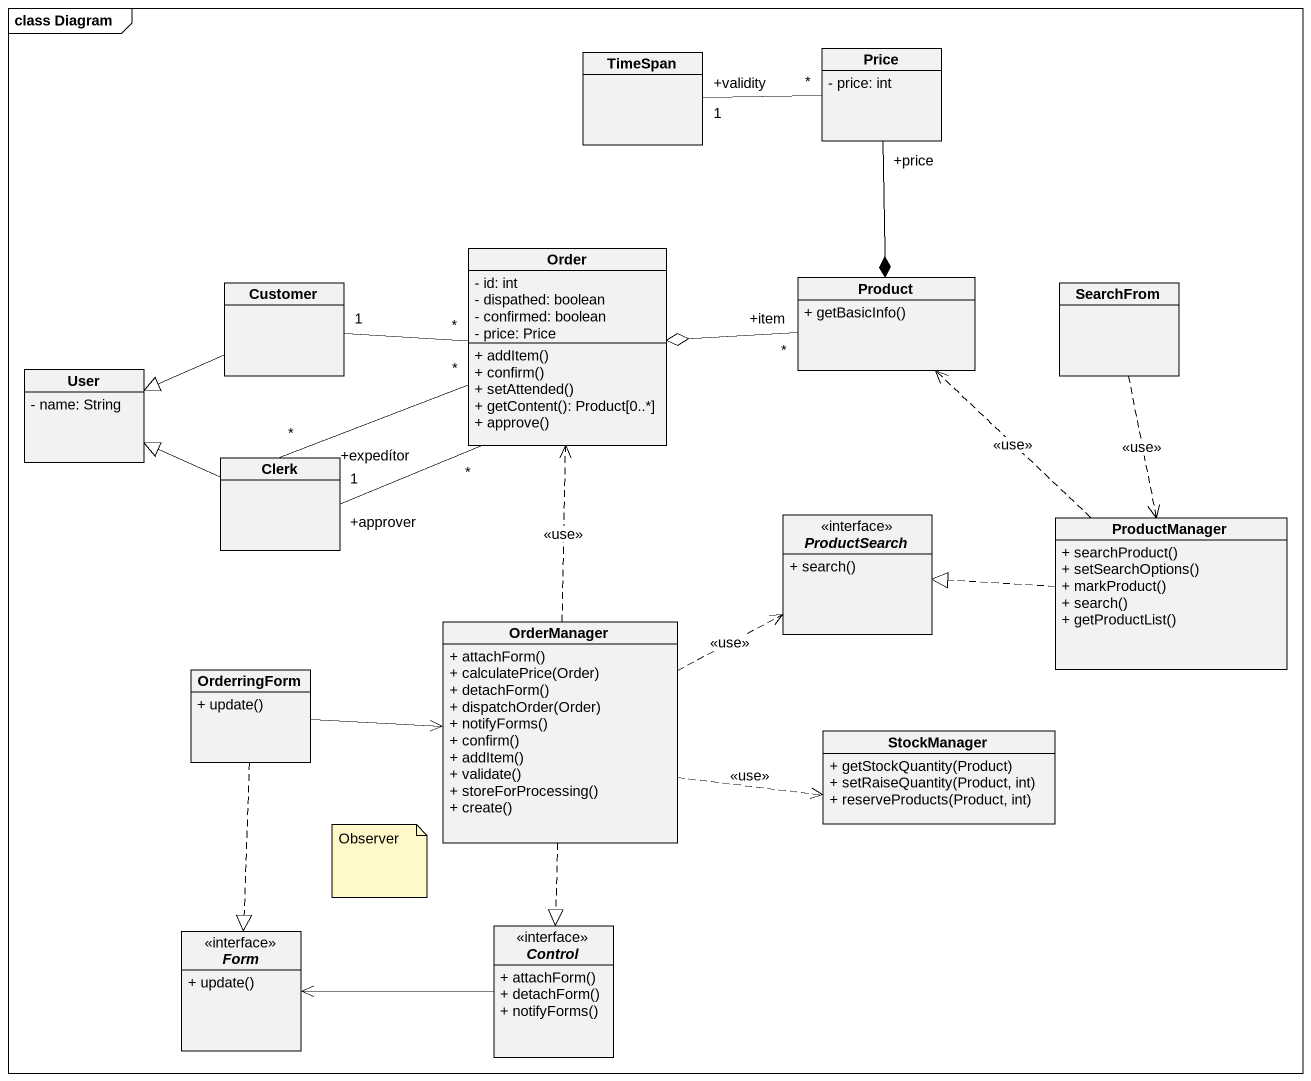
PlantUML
@startuml
mainframe class Diagram
hide circle
hide empty members
skinparam classAttributeIconSize 0
class TimeSpan
class Price {
  - price: int
}
class Order {
  - id: int
  - dispathed: boolean
  - confirmed: boolean
  - price: Price
  + addItem()
  + confirm()
  + setAttended()
  + getContent(): Product[0..*]
  + approve()
}
class Product {
  + getBasicInfo()
}
class Customer
class SearchFrom
class User {
  - name: String
}
class Clerk
interface ProductSearch {
  + search()
}
class ProductManager {
  + searchProduct()
  + setSearchOptions()
  + markProduct()
  + search()
  + getProductList()
}
class OrderManager {
  + attachForm()
  + calculatePrice(Order)
  + detachForm()
  + dispatchOrder(Order)
  + notifyForms()
  + confirm()
  + addItem()
  + validate()
  + storeForProcessing()
  + create()
}
class OrderringForm {
  + update()
}
class StockManager {
  + getStockQuantity(Product)
  + setRaiseQuantity(Product, int)
  + reserveProducts(Product, int)
}
interface Form {
  + update()
}
interface "Control" as Control_ {
  + attachForm()
  + detachForm()
  + notifyForms()
}
Price "*" -left- "+validity\n1" TimeSpan
Price "+price" --* Product
Product "+item\n*" -left-o Order
Customer "1" -right- "*" Order
Customer -left-|> User
SearchFrom ..> ProductManager : <<use>>
Clerk "+approver\n1" -right- "*" Order
Clerk "+expedítor\n*" -right- "*" Order
Clerk -left-|> User
ProductManager .up.> Product : <<use>>
ProductManager .left.|> ProductSearch
OrderManager .up.> Order : <<use>>
OrderManager .right.> ProductSearch : <<use>>
OrderManager .right.> StockManager : <<use>>
OrderManager ..|> Control_
OrderringForm -right-> OrderManager
OrderringForm ..|> Form
Control_ -left-> Form
note as N1
  Observer
end note
@enduml
